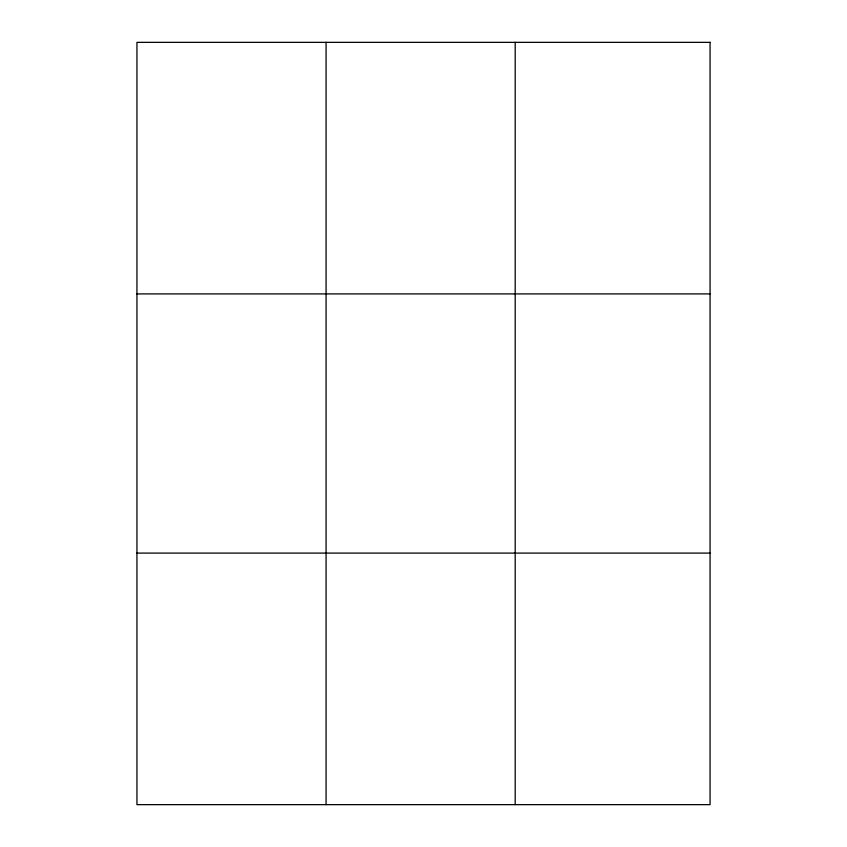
<?xml version="1.0" encoding="UTF-8"?>
<svg xmlns="http://www.w3.org/2000/svg" width="847" height="847" viewBox="0 0 847 847"><rect width="100%" height="100%" fill="white"/><g stroke="black" fill="none" stroke-linecap="round" stroke-linejoin="round"><path stroke-width="1.27" d="M326.074 42.35L326.074 804.65M515.198 42.35L515.198 804.65M136.939 293.909L710.061 293.909M136.939 553.091L710.061 553.091M710.061 42.35L710.061 804.65L136.939 804.65L136.939 42.35L710.061 42.35"/></g></svg>
